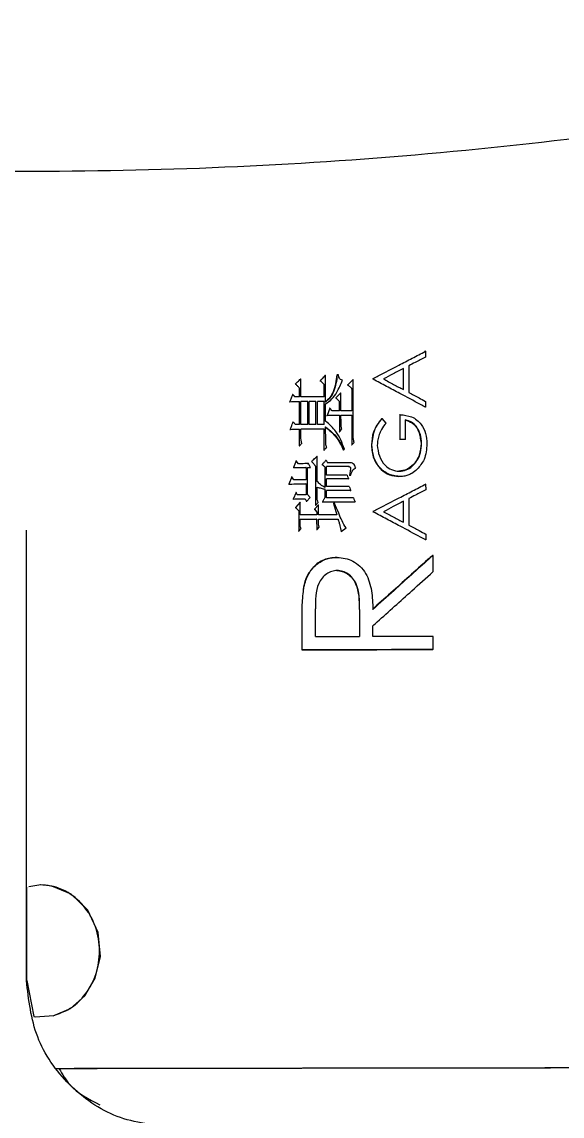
# Model space of a CAD drawing. Header units: millimetres. Extents: x 2320 to 4000, y 933 to 2121.
# Drawn here: x 2864.63 to 2883.01, y 1089.9 to 1127.1 of the extents above; entities that cross this region are included whole.
import ezdxf

# ---------------------------------------------------------------- set-up
doc = ezdxf.new("R2010")
doc.units = ezdxf.units.MM

msp = doc.modelspace()

# ---------------------------------------------------------------- linework, layer by layer
at = {"color": 7, "linetype": 'Continuous', "lineweight": 25}
for p, q in [((2878.359, 1115.898), (2878.359, 1115.703)), ((2877.79, 1115.407), (2877.792, 1114.5)), ((2874.963, 1114.175), (2874.961, 1115.084)), ((2875.343, 1115.095), (2875.358, 1115.095)), ((2875.397, 1115.096), (2875.358, 1115.095)), ((2877.609, 1114.597), (2877.608, 1115.312)), ((2873.922, 1114.79), (2873.935, 1114.791)), ((2874.071, 1114.65), (2874.057, 1114.65)), ((2874.071, 1114.347), (2874.071, 1114.65)), ((2874.12, 1114.347), (2874.119, 1114.964)), ((2874.764, 1114.9), (2874.778, 1114.9)), ((2874.899, 1114.77), (2874.913, 1114.77)), ((2874.914, 1114.348), (2874.913, 1114.77)), ((2875.9, 1114.945), (2875.716, 1114.761)), ((2875.716, 1114.761), (2875.852, 1114.631)), ((2875.852, 1114.631), (2875.853, 1113.874)), ((2875.903, 1113.019), (2875.9, 1114.945)), ((2876.564, 1114.972), (2876.58, 1114.973)), ((2876.58, 1114.947), (2876.564, 1114.947)), ((2876.58, 1114.947), (2876.58, 1114.973)), ((2874.071, 1114.347), (2873.916, 1114.347)), ((2874.914, 1114.348), (2874.12, 1114.347)), ((2875.485, 1114.49), (2875.311, 1114.317)), ((2875.311, 1114.317), (2875.437, 1114.187)), ((2875.486, 1113.873), (2875.485, 1114.49)), ((2873.739, 1114.184), (2873.751, 1114.185)), ((2874.058, 1114.196), (2874.071, 1114.196)), ((2874.073, 1113.406), (2874.071, 1114.196)), ((2874.353, 1114.196), (2874.12, 1114.196)), ((2874.121, 1113.406), (2874.12, 1114.196)), ((2874.339, 1114.196), (2874.353, 1114.196)), ((2874.354, 1113.407), (2874.353, 1114.196)), ((2874.634, 1114.197), (2874.401, 1114.196)), ((2874.402, 1113.407), (2874.401, 1114.196)), ((2874.62, 1114.196), (2874.634, 1114.197)), ((2874.635, 1113.407), (2874.634, 1114.197)), ((2874.914, 1114.197), (2874.682, 1114.197)), ((2874.683, 1113.407), (2874.682, 1114.197)), ((2874.9, 1114.197), (2874.914, 1114.197)), ((2874.916, 1113.407), (2874.914, 1114.197)), ((2874.964, 1113.526), (2874.963, 1114.111)), ((2875.108, 1113.97), (2875.012, 1113.721)), ((2875.186, 1113.873), (2875.108, 1113.97)), ((2875.438, 1113.873), (2875.186, 1113.873)), ((2875.437, 1114.187), (2875.422, 1114.187)), ((2875.438, 1113.873), (2875.437, 1114.187)), ((2875.853, 1113.874), (2875.486, 1113.873)), ((2878.362, 1114.001), (2878.343, 1114.001)), ((2878.362, 1114.197), (2878.362, 1114.001)), ((2875.188, 1113.729), (2875.323, 1113.732)), ((2875.322, 1113.732), (2875.422, 1113.732)), ((2875.438, 1113.733), (2875.439, 1113.159)), ((2875.486, 1113.733), (2875.853, 1113.733)), ((2875.487, 1113.462), (2875.486, 1113.733)), ((2875.838, 1113.733), (2875.853, 1113.733)), ((2875.853, 1113.733), (2875.855, 1112.716)), ((2876.87, 1113.614), (2876.887, 1113.614)), ((2877.017, 1113.46), (2876.887, 1113.614)), ((2877.496, 1113.743), (2877.478, 1113.743)), ((2877.498, 1112.897), (2877.496, 1113.743)), ((2877.68, 1112.897), (2877.679, 1113.564)), ((2873.854, 1113.249), (2873.857, 1113.249)), ((2874.073, 1113.406), (2873.937, 1113.406)), ((2874.074, 1112.681), (2874.073, 1113.255)), ((2874.354, 1113.407), (2874.121, 1113.406)), ((2874.916, 1113.256), (2874.122, 1113.255)), ((2874.122, 1112.984), (2874.122, 1113.255)), ((2874.635, 1113.407), (2874.402, 1113.407)), ((2874.916, 1113.407), (2874.683, 1113.407)), ((2874.902, 1113.256), (2874.916, 1113.256)), ((2874.917, 1112.542), (2874.916, 1113.256)), ((2874.965, 1112.845), (2874.964, 1113.332)), ((2875.424, 1113.159), (2875.439, 1113.159)), ((2875.439, 1113.159), (2875.516, 1113.246)), ((2875.855, 1112.716), (2875.932, 1112.803)), ((2877.498, 1112.897), (2877.48, 1112.897)), ((2877.68, 1112.897), (2877.498, 1112.897)), ((2877.68, 1112.897), (2877.662, 1112.897)), ((2878.227, 1112.769), (2878.208, 1112.769)), ((2874.061, 1112.681), (2874.074, 1112.681)), ((2874.903, 1112.542), (2874.917, 1112.542)), ((2875.84, 1112.716), (2875.855, 1112.716)), ((2876.539, 1112.715), (2876.522, 1112.715)), ((2873.958, 1112.173), (2873.872, 1111.946)), ((2874.036, 1112.076), (2873.958, 1112.173)), ((2874.333, 1112.084), (2874.371, 1112.087)), ((2874.385, 1112.087), (2874.371, 1112.087)), ((2874.444, 1111.946), (2874.385, 1112.087)), ((2874.478, 1112.152), (2874.492, 1112.152)), ((2874.677, 1111.471), (2874.675, 1112.336)), ((2874.836, 1112.055), (2874.85, 1112.055)), ((2875.789, 1112.111), (2875.024, 1112.109)), ((2873.814, 1111.632), (2873.717, 1111.383)), ((2873.882, 1111.524), (2873.814, 1111.632)), ((2873.872, 1111.946), (2873.859, 1111.945)), ((2873.872, 1111.946), (2874.298, 1111.946)), ((2874.298, 1111.946), (2874.285, 1111.946)), ((2874.298, 1111.946), (2874.299, 1111.524)), ((2874.347, 1111.946), (2874.444, 1111.946)), ((2874.348, 1111.027), (2874.347, 1111.946)), ((2874.628, 1111.99), (2874.614, 1111.99)), ((2874.63, 1110.67), (2874.628, 1111.99)), ((2874.948, 1111.266), (2874.947, 1111.947)), ((2875.76, 1111.981), (2874.996, 1111.98)), ((2874.996, 1111.688), (2874.996, 1111.98)), ((2875.693, 1111.689), (2874.996, 1111.688)), ((2875.78, 1111.689), (2875.764, 1111.688)), ((2875.78, 1111.689), (2875.818, 1111.689)), ((2875.803, 1111.688), (2875.818, 1111.689)), ((2877.469, 1111.82), (2877.451, 1111.82)), ((2877.476, 1111.641), (2877.458, 1111.64)), ((2873.717, 1111.383), (2873.705, 1111.383)), ((2874.299, 1111.524), (2873.882, 1111.524)), ((2874.299, 1111.394), (2874.286, 1111.394)), ((2874.299, 1111.394), (2874.3, 1111.016)), ((2874.678, 1110.854), (2874.677, 1111.276)), ((2875.741, 1111.559), (2874.996, 1111.558)), ((2874.997, 1111.298), (2874.996, 1111.558)), ((2875.761, 1111.299), (2874.997, 1111.298)), ((2875.726, 1111.559), (2875.741, 1111.559)), ((2878.366, 1111.385), (2878.367, 1111.19)), ((2873.96, 1111.102), (2873.864, 1110.875)), ((2873.999, 1111.015), (2873.96, 1111.102)), ((2874.3, 1111.016), (2873.999, 1111.015)), ((2874.258, 1110.886), (2874.271, 1110.886)), ((2874.271, 1110.886), (2874.31, 1110.789)), ((2874.31, 1110.789), (2874.436, 1110.93)), ((2874.436, 1110.93), (2874.348, 1111.027)), ((2874.934, 1111.211), (2874.949, 1111.211)), ((2874.935, 1110.952), (2874.949, 1110.952)), ((2874.949, 1110.952), (2874.949, 1111.211)), ((2875.819, 1111.169), (2874.997, 1111.168)), ((2875.803, 1111.169), (2874.997, 1111.168)), ((2874.997, 1110.919), (2874.997, 1111.168)), ((2875.907, 1110.921), (2874.997, 1110.919)), ((2875.803, 1111.169), (2875.819, 1111.169)), ((2877.798, 1110.894), (2877.799, 1109.987)), ((2873.864, 1110.875), (2873.851, 1110.874)), ((2874.097, 1110.767), (2873.942, 1110.593)), ((2873.942, 1110.593), (2874.049, 1110.475)), ((2874.097, 1110.334), (2874.097, 1110.767)), ((2874.717, 1110.681), (2874.582, 1110.529)), ((2874.582, 1110.529), (2874.669, 1110.432)), ((2874.616, 1110.67), (2874.63, 1110.67)), ((2874.703, 1110.681), (2874.717, 1110.681)), ((2874.718, 1110.335), (2874.717, 1110.681)), ((2874.848, 1110.778), (2874.862, 1110.779)), ((2875.002, 1110.781), (2875.795, 1110.782)), ((2875.215, 1110.725), (2875.23, 1110.725)), ((2875.269, 1110.736), (2875.23, 1110.725)), ((2875.23, 1110.725), (2875.347, 1110.336)), ((2875.254, 1110.736), (2875.269, 1110.736)), ((2875.949, 1110.78), (2875.965, 1110.78)), ((2877.617, 1110.084), (2877.615, 1110.799)), ((2874.049, 1110.475), (2874.05, 1109.782)), ((2874.669, 1110.335), (2874.097, 1110.334)), ((2874.098, 1110.193), (2874.669, 1110.194)), ((2874.098, 1109.966), (2874.098, 1110.193)), ((2874.669, 1110.194), (2874.655, 1110.194)), ((2874.669, 1110.432), (2874.669, 1110.335)), ((2874.67, 1109.837), (2874.669, 1110.194)), ((2875.347, 1110.336), (2874.718, 1110.335)), ((2874.718, 1110.194), (2875.386, 1110.195)), ((2874.718, 1110.021), (2874.718, 1110.194)), ((2875.371, 1110.195), (2875.386, 1110.195)), ((2876.571, 1110.46), (2876.588, 1110.46)), ((2876.588, 1110.434), (2876.571, 1110.434)), ((2876.588, 1110.434), (2876.588, 1110.46)), ((2864.786, 1094.508), (2864.788, 1109.823)), ((2874.037, 1109.782), (2874.05, 1109.782)), ((2874.05, 1109.782), (2874.127, 1109.869)), ((2874.656, 1109.837), (2874.67, 1109.837)), ((2874.67, 1109.837), (2874.747, 1109.924)), ((2875.493, 1109.774), (2875.478, 1109.773)), ((2875.493, 1109.774), (2875.657, 1109.892)), ((2878.37, 1109.488), (2878.35, 1109.488)), ((2878.369, 1109.684), (2878.37, 1109.488)), ((2875.356, 1108.894), (2875.341, 1108.893)), ((2878.621, 1108.407), (2878.62, 1108.962)), ((2874.208, 1107.884), (2874.196, 1107.72)), ((2874.222, 1107.884), (2874.208, 1107.884)), ((2874.153, 1107.133), (2874.149, 1106.751)), ((2874.623, 1106.2), (2874.622, 1107.138)), ((2876.118, 1107.118), (2876.102, 1107.118)), ((2876.118, 1107.118), (2876.114, 1106.202)), ((2874.163, 1106.752), (2874.149, 1106.751)), ((2874.149, 1106.751), (2874.151, 1105.751)), ((2874.164, 1105.751), (2874.163, 1106.752)), ((2876.571, 1106.203), (2876.571, 1106.568)), ((2874.623, 1106.2), (2876.114, 1106.202)), ((2878.624, 1106.206), (2876.571, 1106.203)), ((2878.625, 1105.757), (2878.624, 1106.206)), ((2878.625, 1105.757), (2878.605, 1105.757)), ((2864.795, 1094.502), (2864.795, 1097.675)), ((2865.27, 1097.757), (2864.866, 1097.688)), ((2864.786, 1094.508), (2864.795, 1094.502)), ((2864.795, 1094.502), (2865.038, 1093.282))]:
    msp.add_line(p, q, dxfattribs=at)
at = {"color": 7, "linetype": 'Continuous', "lineweight": 25, "flags": 128}
for points in [[(2878.359, 1115.898), (2878.348, 1115.898), (2878.339, 1115.898)], [(2874.947, 1115.084), (2874.955, 1115.084), (2874.961, 1115.084)], [(2874.105, 1114.964), (2874.112, 1114.964), (2874.119, 1114.964)], [(2875.701, 1114.76), (2875.709, 1114.761), (2875.716, 1114.761)], [(2875.836, 1114.631), (2875.845, 1114.631), (2875.852, 1114.631)], [(2875.884, 1114.945), (2875.893, 1114.945), (2875.9, 1114.945)], [(2873.848, 1114.433), (2873.84, 1114.433), (2873.835, 1114.433)], [(2875.296, 1114.316), (2875.304, 1114.316), (2875.311, 1114.317)], [(2875.47, 1114.49), (2875.478, 1114.49), (2875.485, 1114.49)], [(2875.108, 1113.97), (2875.1, 1113.97), (2875.094, 1113.97)], [(2873.846, 1113.503), (2873.853, 1113.503), (2873.859, 1113.503)], [(2874.998, 1113.721), (2875.005, 1113.721), (2875.012, 1113.721)], [(2875.423, 1113.732), (2875.431, 1113.733), (2875.438, 1113.733)], [(2873.75, 1113.243), (2873.757, 1113.243), (2873.763, 1113.243)], [(2875.56, 1112.554), (2875.565, 1112.554), (2875.57, 1112.554), (2875.575, 1112.554)], [(2875.575, 1112.554), (2875.59, 1112.565), (2875.604, 1112.575)], [(2873.958, 1112.173), (2873.951, 1112.173), (2873.945, 1112.173)], [(2874.661, 1112.336), (2874.669, 1112.336), (2874.675, 1112.336)], [(2874.962, 1112.196), (2874.969, 1112.196), (2874.976, 1112.196)], [(2874.976, 1112.196), (2874.988, 1112.174), (2875, 1112.153), (2875.012, 1112.131), (2875.024, 1112.109)], [(2873.814, 1111.632), (2873.806, 1111.632), (2873.801, 1111.632)], [(2874.444, 1111.946), (2874.436, 1111.946), (2874.43, 1111.946)], [(2874.933, 1111.947), (2874.941, 1111.947), (2874.947, 1111.947)], [(2875.693, 1111.689), (2875.71, 1111.642), (2875.726, 1111.6), (2875.741, 1111.559)], [(2875.744, 1111.98), (2875.752, 1111.981), (2875.76, 1111.981)], [(2875.761, 1111.299), (2875.781, 1111.254), (2875.8, 1111.212), (2875.819, 1111.169)], [(2878.366, 1111.385), (2878.356, 1111.385), (2878.347, 1111.385)], [(2873.96, 1111.102), (2873.953, 1111.102), (2873.947, 1111.102)], [(2875.907, 1110.921), (2875.926, 1110.875), (2875.945, 1110.827), (2875.965, 1110.78)], [(2873.929, 1110.593), (2873.936, 1110.593), (2873.942, 1110.593)], [(2874.083, 1110.767), (2874.091, 1110.767), (2874.097, 1110.767)], [(2874.31, 1110.789), (2874.302, 1110.789), (2874.296, 1110.788)], [(2874.568, 1110.529), (2874.575, 1110.529), (2874.582, 1110.529)], [(2874.707, 1110.757), (2874.693, 1110.805), (2874.678, 1110.854)], [(2874.036, 1110.474), (2874.043, 1110.475), (2874.049, 1110.475)], [(2874.655, 1110.432), (2874.663, 1110.432), (2874.669, 1110.432)], [(2874.127, 1109.869), (2874.113, 1109.918), (2874.098, 1109.966)], [(2874.747, 1109.924), (2874.733, 1109.973), (2874.718, 1110.021)], [(2878.62, 1108.962), (2878.609, 1108.962), (2878.6, 1108.962)], [(2874.151, 1105.751), (2874.158, 1105.751), (2874.164, 1105.751)], [(2865.038, 1093.282), (2865.088, 1093.267), (2865.719, 1093.312), (2866.287, 1093.556), (2866.77, 1093.983), (2867.126, 1094.581), (2867.3, 1095.326), (2867.223, 1096.142), (2866.874, 1096.894), (2866.306, 1097.445), (2865.648, 1097.719), (2865.27, 1097.757), (2865.27, 1097.757)]]:
    msp.add_lwpolyline(points, dxfattribs=at)
at = {"color": 7, "linetype": 'Continuous', "lineweight": 25}
for points, knots in [([(3016.601, 1270.179), (3016.62, 1271.43), (3016.674, 1274.987), (3016.518, 1280.852), (3016.033, 1287.757), (3015.23, 1294.633), (3014.115, 1301.465), (3012.689, 1308.239), (3010.956, 1314.941), (3008.918, 1321.557), (3006.581, 1328.073), (3003.949, 1334.476), (3001.027, 1340.752), (2997.822, 1346.887), (2994.34, 1352.871), (2990.589, 1358.689), (2986.577, 1364.33), (2982.311, 1369.782), (2977.801, 1375.033), (2973.055, 1380.074), (2968.085, 1384.892), (2962.9, 1389.479), (2957.511, 1393.824), (2951.93, 1397.919), (2946.167, 1401.755), (2940.235, 1405.324), (2934.147, 1408.618), (2927.915, 1411.632), (2921.551, 1414.357), (2915.07, 1416.79), (2908.485, 1418.924), (2901.809, 1420.755), (2895.056, 1422.28), (2888.241, 1423.495), (2881.378, 1424.398), (2874.48, 1424.987), (2867.563, 1425.26), (2860.641, 1425.218), (2853.728, 1424.86), (2846.838, 1424.186), (2839.986, 1423.199), (2833.186, 1421.9), (2826.453, 1420.292), (2819.8, 1418.379), (2813.242, 1416.164), (2806.791, 1413.652), (2800.462, 1410.848), (2794.267, 1407.758), (2788.219, 1404.389), (2782.332, 1400.748), (2776.617, 1396.841), (2771.086, 1392.678), (2765.751, 1388.267), (2760.623, 1383.617), (2755.712, 1378.737), (2751.029, 1373.639), (2746.584, 1368.333), (2742.385, 1362.829), (2738.442, 1357.139), (2734.763, 1351.275), (2731.355, 1345.249), (2728.225, 1339.074), (2725.381, 1332.763), (2722.828, 1326.329), (2720.571, 1319.784), (2718.614, 1313.144), (2716.963, 1306.421), (2715.621, 1299.63), (2714.59, 1292.784), (2713.872, 1285.899), (2713.469, 1278.988), (2713.382, 1272.066), (2713.611, 1265.147), (2714.155, 1258.246), (2715.014, 1251.377), (2716.186, 1244.554), (2717.667, 1237.792), (2719.455, 1231.105), (2721.547, 1224.506), (2723.938, 1218.009), (2726.623, 1211.628), (2729.596, 1205.377), (2732.851, 1199.267), (2736.382, 1193.313), (2740.181, 1187.526), (2744.24, 1181.918), (2748.55, 1176.501), (2753.103, 1171.287), (2757.89, 1166.286), (2762.9, 1161.508), (2768.122, 1156.964), (2773.546, 1152.663), (2779.161, 1148.615), (2784.955, 1144.826), (2790.916, 1141.306), (2797.031, 1138.062), (2803.288, 1135.1), (2809.674, 1132.427), (2816.175, 1130.047), (2822.777, 1127.967), (2829.468, 1126.191), (2836.233, 1124.722), (2843.058, 1123.562), (2849.928, 1122.716), (2856.83, 1122.184), (2863.75, 1121.967), (2870.671, 1122.067), (2877.582, 1122.482), (2884.465, 1123.212), (2891.309, 1124.256), (2898.098, 1125.61), (2904.818, 1127.273), (2911.454, 1129.241), (2917.995, 1131.51), (2924.425, 1134.075), (2930.731, 1136.931), (2936.9, 1140.071), (2942.919, 1143.49), (2948.777, 1147.18), (2954.459, 1151.133), (2959.956, 1155.341), (2965.255, 1159.796), (2970.344, 1164.488), (2975.215, 1169.408), (2979.856, 1174.544), (2984.257, 1179.887), (2988.411, 1185.426), (2992.307, 1191.148), (2995.938, 1197.042), (2999.296, 1203.095), (3002.375, 1209.296), (3005.167, 1215.63), (3007.668, 1222.085), (3009.871, 1228.648), (3011.772, 1235.304), (3013.368, 1242.04), (3014.655, 1248.842), (3015.63, 1255.696), (3016.278, 1262.466), (3016.529, 1267.3), (3016.592, 1269.832), (3016.601, 1270.179)], [0, 0, 0, 0, 0.00394, 0.011205, 0.01847, 0.025736, 0.033001, 0.040266, 0.047531, 0.054797, 0.062062, 0.069327, 0.076593, 0.083858, 0.091123, 0.098389, 0.105654, 0.112919, 0.120185, 0.12745, 0.134715, 0.141981, 0.149246, 0.156511, 0.163777, 0.171042, 0.178307, 0.185573, 0.192838, 0.200103, 0.207369, 0.214634, 0.221899, 0.229165, 0.23643, 0.243695, 0.250961, 0.258226, 0.265491, 0.272757, 0.280022, 0.287287, 0.294553, 0.301818, 0.309083, 0.316349, 0.323614, 0.330879, 0.338145, 0.34541, 0.352675, 0.35994, 0.367206, 0.374471, 0.381736, 0.389002, 0.396267, 0.403532, 0.410798, 0.418063, 0.425328, 0.432594, 0.439859, 0.447124, 0.45439, 0.461655, 0.46892, 0.476186, 0.483451, 0.490716, 0.497982, 0.505247, 0.512512, 0.519778, 0.527043, 0.534308, 0.541574, 0.548839, 0.556104, 0.56337, 0.570635, 0.5779, 0.585166, 0.592431, 0.599696, 0.606962, 0.614227, 0.621492, 0.628758, 0.636023, 0.643288, 0.650554, 0.657819, 0.665084, 0.67235, 0.679615, 0.68688, 0.694146, 0.701411, 0.708676, 0.715941, 0.723207, 0.730472, 0.737737, 0.745003, 0.752268, 0.759533, 0.766799, 0.774064, 0.781329, 0.788595, 0.79586, 0.803125, 0.810391, 0.817656, 0.824921, 0.832187, 0.839452, 0.846717, 0.853983, 0.861248, 0.868513, 0.875779, 0.883044, 0.890309, 0.897575, 0.90484, 0.912105, 0.919371, 0.926636, 0.933901, 0.941167, 0.948432, 0.955697, 0.962963, 0.970228, 0.977493, 0.984759, 0.992024, 0.998907, 1, 1, 1, 1]), ([(2876.58, 1114.973), (2876.639, 1115.003), (2876.931, 1115.155), (2877.374, 1115.385), (2877.908, 1115.663), (2878.209, 1115.82), (2878.359, 1115.898)], [0, 0, 0, 0, 0.098424, 0.492121, 0.746057, 1, 1, 1, 1]), ([(2878.359, 1115.703), (2878.301, 1115.673), (2878.184, 1115.612), (2877.995, 1115.513), (2877.863, 1115.445), (2877.79, 1115.407)], [0, 0, 0, 0, 0.30712, 0.614241, 1, 1, 1, 1]), ([(2874.778, 1114.9), (2874.801, 1114.923), (2874.843, 1114.966), (2874.905, 1115.027), (2874.942, 1115.065), (2874.961, 1115.084)], [0, 0, 0, 0, 0.382288, 0.691144, 1, 1, 1, 1]), ([(2875.343, 1115.095), (2875.318, 1114.899), (2875.285, 1114.627), (2875.113, 1114.323), (2875.003, 1114.224), (2874.948, 1114.175)], [0, 0, 0, 0, 0.568326, 0.78686, 1, 1, 1, 1]), ([(2875.358, 1115.095), (2875.334, 1114.899), (2875.3, 1114.627), (2875.129, 1114.323), (2875.018, 1114.224), (2874.963, 1114.175)], [0, 0, 0, 0, 0.568218, 0.786772, 1, 1, 1, 1]), ([(2875.532, 1114.912), (2875.512, 1114.92), (2875.471, 1114.936), (2875.416, 1115), (2875.404, 1115.059), (2875.397, 1115.096)], [0, 0, 0, 0, 0.268716, 0.546829, 1, 1, 1, 1]), ([(2877.608, 1115.312), (2877.549, 1115.281), (2877.433, 1115.221), (2877.206, 1115.103), (2877.038, 1115.015), (2876.928, 1114.958)], [0, 0, 0, 0, 0.257655, 0.515309, 1, 1, 1, 1]), ([(2873.935, 1114.791), (2873.959, 1114.813), (2874.001, 1114.854), (2874.063, 1114.911), (2874.1, 1114.946), (2874.119, 1114.964)], [0, 0, 0, 0, 0.393554, 0.696777, 1, 1, 1, 1]), ([(2874.071, 1114.65), (2874.059, 1114.662), (2874.036, 1114.686), (2873.991, 1114.733), (2873.957, 1114.768), (2873.935, 1114.791)], [0, 0, 0, 0, 0.25461, 0.509219, 1, 1, 1, 1]), ([(2874.913, 1114.77), (2874.901, 1114.782), (2874.877, 1114.805), (2874.832, 1114.848), (2874.799, 1114.88), (2874.778, 1114.9)], [0, 0, 0, 0, 0.264853, 0.529706, 1, 1, 1, 1]), ([(2874.963, 1114.111), (2875.038, 1114.162), (2875.191, 1114.267), (2875.38, 1114.549), (2875.474, 1114.774), (2875.532, 1114.912)], [0, 0, 0, 0, 0.271719, 0.55196, 1, 1, 1, 1]), ([(2878.362, 1114.001), (2878.304, 1114.032), (2878.014, 1114.186), (2877.572, 1114.421), (2877.036, 1114.705), (2876.732, 1114.867), (2876.58, 1114.947)], [0, 0, 0, 0, 0.097857, 0.48929, 0.744641, 1, 1, 1, 1]), ([(2876.928, 1114.958), (2876.986, 1114.928), (2877.103, 1114.866), (2877.33, 1114.745), (2877.498, 1114.656), (2877.609, 1114.597)], [0, 0, 0, 0, 0.2562, 0.5124, 1, 1, 1, 1]), ([(2873.751, 1114.185), (2873.763, 1114.216), (2873.785, 1114.273), (2873.818, 1114.356), (2873.838, 1114.407), (2873.848, 1114.433)], [0, 0, 0, 0, 0.374011, 0.687006, 1, 1, 1, 1]), ([(2873.848, 1114.433), (2873.854, 1114.426), (2873.865, 1114.412), (2873.882, 1114.39), (2873.899, 1114.369), (2873.91, 1114.354), (2873.916, 1114.347)], [0, 0, 0, 0, 0.25, 0.5, 0.75, 1, 1, 1, 1]), ([(2877.792, 1114.5), (2877.85, 1114.469), (2877.966, 1114.407), (2878.156, 1114.306), (2878.288, 1114.236), (2878.362, 1114.197)], [0, 0, 0, 0, 0.305312, 0.610624, 1, 1, 1, 1]), ([(2873.751, 1114.185), (2873.785, 1114.187), (2873.855, 1114.192), (2873.962, 1114.195), (2874.035, 1114.195), (2874.071, 1114.196)], [0, 0, 0, 0, 0.314478, 0.657155, 1, 1, 1, 1]), ([(2873.763, 1113.243), (2873.774, 1113.275), (2873.796, 1113.334), (2873.828, 1113.42), (2873.849, 1113.475), (2873.859, 1113.503)], [0, 0, 0, 0, 0.360405, 0.680202, 1, 1, 1, 1]), ([(2873.859, 1113.503), (2873.87, 1113.49), (2873.888, 1113.468), (2873.914, 1113.435), (2873.929, 1113.416), (2873.937, 1113.406)], [0, 0, 0, 0, 0.400148, 0.700074, 1, 1, 1, 1]), ([(2875.604, 1112.575), (2875.523, 1112.784), (2875.381, 1113.153), (2875.09, 1113.413), (2874.964, 1113.526)], [0, 0, 0, 0, 0.567388, 1, 1, 1, 1]), ([(2875.012, 1113.721), (2875.082, 1113.725), (2875.188, 1113.73), (2875.33, 1113.732), (2875.402, 1113.732), (2875.438, 1113.733)], [0, 0, 0, 0, 0.4948491, 0.7474119, 1, 1, 1, 1]), ([(2876.87, 1113.614), (2876.759, 1113.466), (2876.559, 1113.197), (2876.533, 1112.864), (2876.522, 1112.715)], [0, 0, 0, 0, 0.553107, 1, 1, 1, 1]), ([(2876.539, 1112.715), (2876.558, 1112.904), (2876.593, 1113.239), (2876.798, 1113.501), (2876.887, 1113.614)], [0, 0, 0, 0, 0.565607, 1, 1, 1, 1]), ([(2877.496, 1113.743), (2877.631, 1113.731), (2877.905, 1113.705), (2878.222, 1113.447), (2878.388, 1113.105), (2878.402, 1112.872), (2878.41, 1112.754)], [0, 0, 0, 0, 0.267465, 0.5423702, 0.7686044, 1, 1, 1, 1]), ([(2877.661, 1113.564), (2877.75, 1113.536), (2877.932, 1113.478), (2878.16, 1113.188), (2878.19, 1112.929), (2878.208, 1112.769)], [0, 0, 0, 0, 0.267252, 0.546444, 1, 1, 1, 1]), ([(2878.227, 1112.769), (2878.22, 1112.872), (2878.206, 1113.075), (2878.076, 1113.328), (2877.894, 1113.505), (2877.75, 1113.545), (2877.679, 1113.564)], [0, 0, 0, 0, 0.290738, 0.574908, 0.790761, 1, 1, 1, 1]), ([(2873.763, 1113.243), (2873.796, 1113.246), (2873.864, 1113.25), (2873.967, 1113.253), (2874.038, 1113.254), (2874.073, 1113.255)], [0, 0, 0, 0, 0.319584, 0.659717, 1, 1, 1, 1]), ([(2874.949, 1113.331), (2875.093, 1113.213), (2875.353, 1112.998), (2875.496, 1112.691), (2875.559, 1112.554)], [0, 0, 0, 0, 0.550916, 1, 1, 1, 1]), ([(2874.964, 1113.332), (2875.108, 1113.213), (2875.369, 1112.998), (2875.511, 1112.692), (2875.575, 1112.554)], [0, 0, 0, 0, 0.551009, 1, 1, 1, 1]), ([(2875.516, 1113.246), (2875.506, 1113.286), (2875.489, 1113.357), (2875.487, 1113.43), (2875.487, 1113.462)], [0, 0, 0, 0, 0.558835, 1, 1, 1, 1]), ([(2877.017, 1113.46), (2876.961, 1113.388), (2876.867, 1113.268), (2876.783, 1113.071), (2876.732, 1112.894), (2876.725, 1112.771), (2876.721, 1112.709)], [0, 0, 0, 0, 0.333819, 0.5539, 0.776247, 1, 1, 1, 1]), ([(2874.151, 1112.768), (2874.14, 1112.756), (2874.122, 1112.735), (2874.096, 1112.706), (2874.081, 1112.69), (2874.074, 1112.681)], [0, 0, 0, 0, 0.428361, 0.71418, 1, 1, 1, 1]), ([(2874.151, 1112.768), (2874.142, 1112.808), (2874.124, 1112.879), (2874.123, 1112.952), (2874.122, 1112.984)], [0, 0, 0, 0, 0.558835, 1, 1, 1, 1]), ([(2874.995, 1112.629), (2874.985, 1112.668), (2874.968, 1112.739), (2874.966, 1112.813), (2874.965, 1112.845)], [0, 0, 0, 0, 0.558835, 1, 1, 1, 1]), ([(2875.932, 1112.803), (2875.923, 1112.843), (2875.905, 1112.914), (2875.904, 1112.987), (2875.903, 1113.019)], [0, 0, 0, 0, 0.558835, 1, 1, 1, 1]), ([(2878.208, 1112.769), (2878.197, 1112.637), (2878.174, 1112.376), (2877.988, 1112.062), (2877.732, 1111.859), (2877.544, 1111.833), (2877.451, 1111.82)], [0, 0, 0, 0, 0.291984, 0.576083, 0.791144, 1, 1, 1, 1]), ([(2877.469, 1111.82), (2877.548, 1111.829), (2877.707, 1111.848), (2877.916, 1111.984), (2878.089, 1112.188), (2878.207, 1112.459), (2878.22, 1112.665), (2878.227, 1112.769)], [0, 0, 0, 0, 0.177039, 0.358021, 0.544463, 0.770382, 1, 1, 1, 1]), ([(2878.41, 1112.754), (2878.396, 1112.568), (2878.372, 1112.241), (2878.165, 1111.994), (2878.075, 1111.887)], [0, 0, 0, 0, 0.567481, 1, 1, 1, 1]), ([(2874.995, 1112.629), (2874.984, 1112.616), (2874.965, 1112.596), (2874.939, 1112.567), (2874.925, 1112.55), (2874.917, 1112.542)], [0, 0, 0, 0, 0.428361, 0.71418, 1, 1, 1, 1]), ([(2876.522, 1112.715), (2876.536, 1112.558), (2876.564, 1112.25), (2876.809, 1111.891), (2877.125, 1111.677), (2877.348, 1111.652), (2877.458, 1111.64)], [0, 0, 0, 0, 0.292497, 0.575769, 0.790424, 1, 1, 1, 1]), ([(2877.476, 1111.641), (2877.336, 1111.661), (2877.05, 1111.702), (2876.739, 1111.994), (2876.565, 1112.348), (2876.547, 1112.592), (2876.539, 1112.715)], [0, 0, 0, 0, 0.2666957, 0.542872, 0.7691791, 1, 1, 1, 1]), ([(2876.721, 1112.709), (2876.735, 1112.583), (2876.762, 1112.335), (2876.949, 1112.039), (2877.2, 1111.855), (2877.38, 1111.832), (2877.469, 1111.82)], [0, 0, 0, 0, 0.29177, 0.575659, 0.790646, 1, 1, 1, 1]), ([(2874.385, 1112.087), (2874.342, 1112.084), (2874.263, 1112.079), (2874.146, 1112.076), (2874.073, 1112.076), (2874.036, 1112.076)], [0, 0, 0, 0, 0.370983, 0.685388, 1, 1, 1, 1]), ([(2874.492, 1112.152), (2874.515, 1112.175), (2874.557, 1112.218), (2874.619, 1112.279), (2874.657, 1112.317), (2874.675, 1112.336)], [0, 0, 0, 0, 0.382288, 0.691144, 1, 1, 1, 1]), ([(2874.628, 1111.99), (2874.605, 1112.017), (2874.571, 1112.057), (2874.526, 1112.111), (2874.503, 1112.138), (2874.492, 1112.152)], [0, 0, 0, 0, 0.5, 0.75, 1, 1, 1, 1]), ([(2874.85, 1112.055), (2874.861, 1112.067), (2874.883, 1112.092), (2874.925, 1112.139), (2874.956, 1112.174), (2874.976, 1112.196)], [0, 0, 0, 0, 0.2636067, 0.5272133, 1, 1, 1, 1]), ([(2874.947, 1111.947), (2874.936, 1111.959), (2874.915, 1111.984), (2874.882, 1112.02), (2874.861, 1112.043), (2874.85, 1112.055)], [0, 0, 0, 0, 0.3426926, 0.6713463, 1, 1, 1, 1]), ([(2875.992, 1111.938), (2875.968, 1111.989), (2875.935, 1112.06), (2875.849, 1112.107), (2875.809, 1112.109), (2875.789, 1112.111)], [0, 0, 0, 0, 0.572838, 0.788051, 1, 1, 1, 1]), ([(2875.76, 1111.981), (2875.765, 1111.98), (2875.775, 1111.977), (2875.79, 1111.968), (2875.802, 1111.953), (2875.815, 1111.912), (2875.798, 1111.822), (2875.787, 1111.742), (2875.78, 1111.689)], [0, 0, 0, 0, 0.049797, 0.100838, 0.163849, 0.229314, 0.492568, 1, 1, 1, 1]), ([(2875.818, 1111.689), (2875.829, 1111.724), (2875.845, 1111.782), (2875.887, 1111.854), (2875.932, 1111.906), (2875.972, 1111.927), (2875.992, 1111.938)], [0, 0, 0, 0, 0.34869, 0.570906, 0.788288, 1, 1, 1, 1]), ([(2878.075, 1111.887), (2878.016, 1111.837), (2877.92, 1111.756), (2877.761, 1111.685), (2877.62, 1111.647), (2877.524, 1111.643), (2877.476, 1111.641)], [0, 0, 0, 0, 0.34549, 0.565421, 0.78323, 1, 1, 1, 1]), ([(2873.717, 1111.383), (2873.827, 1111.387), (2873.978, 1111.393), (2874.172, 1111.394), (2874.257, 1111.394), (2874.299, 1111.394)], [0, 0, 0, 0, 0.563227, 0.781607, 1, 1, 1, 1]), ([(2873.753, 1111.384), (2873.753, 1111.384), (2873.752, 1111.384), (2873.754, 1111.384), (2873.757, 1111.384), (2873.831, 1111.387), (2873.974, 1111.391), (2874.119, 1111.393), (2874.197, 1111.394), (2874.229, 1111.394), (2874.245, 1111.394), (2874.254, 1111.394), (2874.26, 1111.394), (2874.263, 1111.394), (2874.264, 1111.394)], [0, 0, 0, 0, 0.0065, 0.012636, 0.019113, 0.034206, 0.479733, 0.747125, 0.843308, 0.911566, 0.929163, 0.946054, 0.968685, 1, 1, 1, 1]), ([(2874.948, 1111.266), (2874.893, 1111.297), (2874.794, 1111.353), (2874.713, 1111.435), (2874.677, 1111.471)], [0, 0, 0, 0, 0.556261, 1, 1, 1, 1]), ([(2874.677, 1111.276), (2874.723, 1111.265), (2874.813, 1111.244), (2874.903, 1111.222), (2874.949, 1111.211)], [0, 0, 0, 0, 0.5, 1, 1, 1, 1]), ([(2876.588, 1110.46), (2876.647, 1110.49), (2876.939, 1110.642), (2877.381, 1110.872), (2877.916, 1111.15), (2878.216, 1111.307), (2878.366, 1111.385)], [0, 0, 0, 0, 0.0984235, 0.4921203, 0.7460566, 1, 1, 1, 1]), ([(2873.864, 1110.875), (2873.902, 1110.877), (2873.98, 1110.88), (2874.115, 1110.885), (2874.213, 1110.886), (2874.271, 1110.886)], [0, 0, 0, 0, 0.284728, 0.569467, 1, 1, 1, 1]), ([(2874.949, 1110.952), (2874.935, 1110.923), (2874.906, 1110.865), (2874.877, 1110.808), (2874.862, 1110.779)], [0, 0, 0, 0, 0.5, 1, 1, 1, 1]), ([(2878.367, 1111.19), (2878.309, 1111.16), (2878.192, 1111.099), (2878.002, 1111), (2877.871, 1110.932), (2877.798, 1110.894)], [0, 0, 0, 0, 0.30712, 0.61424, 1, 1, 1, 1]), ([(2874.63, 1110.67), (2874.643, 1110.685), (2874.669, 1110.713), (2874.694, 1110.742), (2874.707, 1110.757)], [0, 0, 0, 0, 0.5, 1, 1, 1, 1]), ([(2874.862, 1110.779), (2874.93, 1110.78), (2875.148, 1110.784), (2875.515, 1110.787), (2875.815, 1110.782), (2875.965, 1110.78)], [0, 0, 0, 0, 0.183884, 0.591879, 1, 1, 1, 1]), ([(2875.657, 1109.892), (2875.61, 1109.973), (2875.516, 1110.133), (2875.397, 1110.42), (2875.315, 1110.621), (2875.269, 1110.736)], [0, 0, 0, 0, 0.300714, 0.59903, 1, 1, 1, 1]), ([(2877.615, 1110.799), (2877.557, 1110.769), (2877.44, 1110.708), (2877.214, 1110.59), (2877.046, 1110.503), (2876.936, 1110.446)], [0, 0, 0, 0, 0.2576544, 0.5153087, 1, 1, 1, 1]), ([(2875.386, 1110.195), (2875.397, 1110.158), (2875.419, 1110.082), (2875.458, 1109.942), (2875.479, 1109.839), (2875.493, 1109.774)], [0, 0, 0, 0, 0.270954, 0.541932, 1, 1, 1, 1]), ([(2878.37, 1109.488), (2878.312, 1109.519), (2878.022, 1109.673), (2877.58, 1109.908), (2877.044, 1110.193), (2876.74, 1110.354), (2876.588, 1110.434)], [0, 0, 0, 0, 0.0978573, 0.4892893, 0.744641, 1, 1, 1, 1]), ([(2876.936, 1110.446), (2876.994, 1110.415), (2877.11, 1110.353), (2877.337, 1110.233), (2877.506, 1110.143), (2877.617, 1110.084)], [0, 0, 0, 0, 0.2562, 0.512399, 1, 1, 1, 1]), ([(2877.799, 1109.987), (2877.857, 1109.956), (2877.973, 1109.895), (2878.163, 1109.793), (2878.295, 1109.723), (2878.369, 1109.684)], [0, 0, 0, 0, 0.305312, 0.610624, 1, 1, 1, 1]), ([(2875.341, 1108.893), (2875.193, 1108.879), (2874.892, 1108.85), (2874.542, 1108.585), (2874.307, 1108.252), (2874.241, 1108.008), (2874.208, 1107.884)], [0, 0, 0, 0, 0.2686284, 0.544339, 0.7693627, 1, 1, 1, 1]), ([(2874.222, 1107.884), (2874.268, 1108.041), (2874.357, 1108.348), (2874.656, 1108.681), (2875.006, 1108.868), (2875.24, 1108.885), (2875.356, 1108.894)], [0, 0, 0, 0, 0.291809, 0.574032, 0.788676, 1, 1, 1, 1]), ([(2875.356, 1108.894), (2875.54, 1108.871), (2875.826, 1108.836), (2876.143, 1108.598), (2876.397, 1108.268), (2876.551, 1107.752), (2876.563, 1107.334), (2876.57, 1107.123)], [0, 0, 0, 0, 0.226303, 0.352527, 0.482339, 0.739087, 1, 1, 1, 1]), ([(2878.6, 1108.962), (2878.547, 1108.914), (2878.283, 1108.676), (2877.81, 1108.251), (2877.18, 1107.685), (2876.762, 1107.31), (2876.553, 1107.122)], [0, 0, 0, 0, 0.077664, 0.388321, 0.694155, 1, 1, 1, 1]), ([(2878.62, 1108.962), (2878.571, 1108.918), (2878.326, 1108.698), (2877.884, 1108.301), (2877.25, 1107.732), (2876.811, 1107.339), (2876.57, 1107.123)], [0, 0, 0, 0, 0.071901, 0.359505, 0.647109, 1, 1, 1, 1]), ([(2875.356, 1108.445), (2875.293, 1108.44), (2875.166, 1108.43), (2874.988, 1108.334), (2874.833, 1108.193), (2874.609, 1107.813), (2874.616, 1107.438), (2874.622, 1107.138)], [0, 0, 0, 0, 0.1127199, 0.2273232, 0.3542171, 0.4847985, 1, 1, 1, 1]), ([(2875.341, 1108.445), (2875.405, 1108.44), (2875.534, 1108.43), (2875.718, 1108.338), (2875.877, 1108.194), (2876.103, 1107.805), (2876.102, 1107.423), (2876.102, 1107.118)], [0, 0, 0, 0, 0.1127328, 0.2271272, 0.3540195, 0.4846688, 1, 1, 1, 1]), ([(2876.118, 1107.118), (2876.119, 1107.423), (2876.119, 1107.805), (2875.893, 1108.194), (2875.734, 1108.338), (2875.55, 1108.43), (2875.42, 1108.44), (2875.356, 1108.445)], [0, 0, 0, 0, 0.51513, 0.645771, 0.772701, 0.88717, 1, 1, 1, 1]), ([(2876.571, 1106.568), (2876.62, 1106.612), (2876.866, 1106.832), (2877.309, 1107.229), (2877.943, 1107.798), (2878.38, 1108.191), (2878.621, 1108.407)], [0, 0, 0, 0, 0.0719006, 0.3595044, 0.6471081, 1, 1, 1, 1]), ([(2874.163, 1106.752), (2874.163, 1106.81), (2874.163, 1106.987), (2874.166, 1107.365), (2874.2, 1107.683), (2874.222, 1107.884)], [0, 0, 0, 0, 0.155322, 0.465997, 1, 1, 1, 1]), ([(2874.151, 1105.751), (2874.789, 1105.752), (2876.279, 1105.754), (2877.759, 1105.756), (2878.605, 1105.757)], [0, 0, 0, 0, 0.428082, 1, 1, 1, 1]), ([(2878.625, 1105.757), (2877.992, 1105.756), (2876.511, 1105.754), (2875.019, 1105.752), (2874.164, 1105.751)], [0, 0, 0, 0, 0.427525, 1, 1, 1, 1]), ([(2865.698, 1093.31), (2865.89, 1093.379), (2866.284, 1093.519), (2866.769, 1093.967), (2867.131, 1094.572), (2867.307, 1095.325), (2867.237, 1096.145), (2866.894, 1096.909), (2866.328, 1097.469), (2865.737, 1097.727), (2865.377, 1097.748), (2865.254, 1097.756)], [0, 0, 0, 0, 0.097534, 0.199414, 0.310185, 0.432913, 0.565156, 0.699391, 0.826968, 0.940786, 1, 1, 1, 1]), ([(2869.786, 1089.508), (2869.131, 1089.583), (2867.822, 1089.733), (2866.169, 1090.888), (2865.012, 1092.54), (2864.861, 1093.851), (2864.786, 1094.508)], [0, 0, 0, 0, 0.249995, 0.49976, 0.749432, 1, 1, 1, 1]), ([(2937.391, 1091.528), (2937.25, 1091.529), (2936.544, 1091.532), (2935.029, 1091.537), (2932.535, 1091.543), (2929.613, 1091.548), (2925.878, 1091.552), (2921.15, 1091.555), (2915.305, 1091.556), (2908.861, 1091.555), (2901.874, 1091.551), (2894.445, 1091.545), (2887.576, 1091.538), (2881.465, 1091.531), (2876.172, 1091.524), (2870.936, 1091.516), (2867.446, 1091.511), (2865.786, 1091.508)], [0, 0, 0, 0, 0.0157743, 0.0789239, 0.14207, 0.2052136, 0.2683585, 0.3538507, 0.4395956, 0.5250891, 0.610583, 0.6963292, 0.7818226, 0.8369683, 0.8921132, 0.9486599, 1, 1, 1, 1]), ([(2936.718, 1091.526), (2936.563, 1091.527), (2935.787, 1091.531), (2933.878, 1091.537), (2930.428, 1091.545), (2925.871, 1091.55), (2920.992, 1091.553), (2916.058, 1091.554), (2911.281, 1091.554), (2905.589, 1091.552), (2898.863, 1091.548), (2891.068, 1091.541), (2882.807, 1091.532), (2874.383, 1091.521), (2868.656, 1091.511), (2865.898, 1091.507)], [0, 0, 0, 0, 0.017494, 0.087542, 0.177014, 0.266772, 0.356242, 0.422242, 0.488241, 0.55424, 0.643075, 0.732194, 0.821031, 0.913828, 1, 1, 1, 1]), ([(2865.898, 1091.507), (2866.008, 1091.317), (2866.327, 1090.766), (2866.904, 1090.474), (2867.282, 1090.283)], [0, 0, 0, 0, 0.3455112, 1, 1, 1, 1])]:
    msp.add_open_spline(points, degree=3, knots=knots, dxfattribs=at)

doc.saveas('drawing.dxf')
